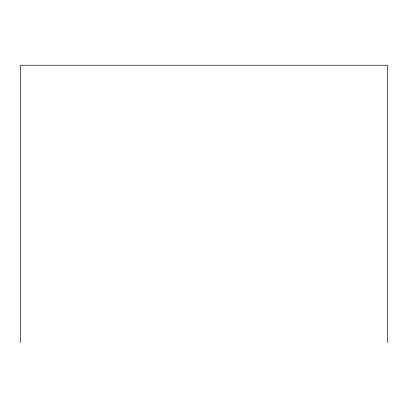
<?xml version="1.0" encoding="UTF-8"?>
<svg xmlns="http://www.w3.org/2000/svg" width="408" height="408" viewBox="0 0 408 408"><rect width="100%" height="100%" fill="white"/><g stroke="black" fill="none" stroke-linecap="round" stroke-linejoin="round"><path stroke-width="0.61" d="M387.6 342.751L387.6 65.249L20.4 65.249L20.4 342.751"/></g></svg>
